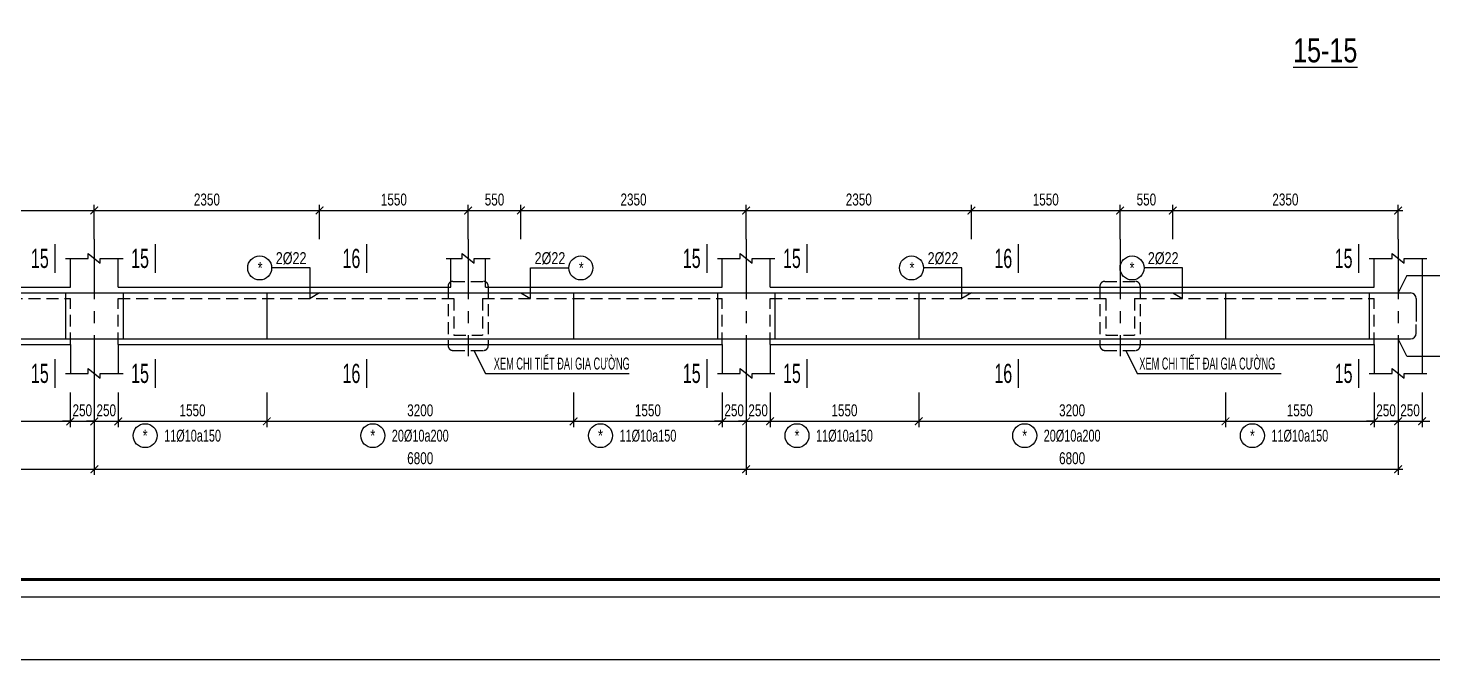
# Model space of a CAD drawing. Header units: millimetres. Extents: x -25284 to 100333, y 0 to 76881.
# Drawn here: x 16530 to 31184, y 41241 to 47835 of the extents above; entities that cross this region are included whole.
import ezdxf
from ezdxf.enums import TextEntityAlignment as Align

# ---------------------------------------------------------------- set-up
doc = ezdxf.new("R2010")
doc.units = ezdxf.units.MM
doc.header["$LTSCALE"] = 500
doc.header["$MEASUREMENT"] = 0
doc.linetypes.add('CENTER', pattern=[2, 1.25, -0.25, 0.25, -0.25])
doc.linetypes.add('HIDDEN', pattern=[0.375, 0.25, -0.125])
for name, color, linetype in [('CDC-KHUNGTEN', 7, 'Continuous'), ('KCS_AXIS', 5, 'CENTER'), ('KCS_AXIS_SUB', 5, 'CENTER'), ('KCS_BORDER', 3, 'Continuous'), ('KCS_CHI', 1, 'Continuous'), ('KCS_DIM', 1, 'Continuous'), ('KCS_HIDDEN', 8, 'HIDDEN'), ('KCS_STEEL', 4, 'Continuous'), ('KCS_TEXT', 2, 'Continuous'), ('KCS_TEXT_TK', 2, 'Continuous'), ('KCS_TEXT_TMC', 4, 'Continuous'), ('KCS_TEXT_TMCS', 4, 'Continuous')]:
    doc.layers.add(name, color=color, linetype=linetype)
doc.styles.add('KCS_BIGTEXT', font='arial.ttf', dxfattribs={"width": 0.75})
doc.styles.add('KCS_SMTEXT', font='arial.ttf', dxfattribs={"width": 0.7})
doc.dimstyles.new('KCS_DIM50', dxfattribs={"dimscale": 50, "dimtxt": 2.5, "dimasz": 1.6, "dimexe": 1.2, "dimexo": 0, "dimgap": 1, "dimtad": 1, "dimdec": 0, "dimzin": 0, "dimdsep": 46, "dimtxsty": 'KCS_SMTEXT', "dimblk": 'ARCHTICK', "dimcen": 0, "dimdle": 1, "dimclrd": 256, "dimclre": 256, "dimclrt": 2, "dimadec": 0, "dimazin": 0, "dimtfac": 1, "dimtdec": 0, "dimtix": 1, "dimtmove": 2, "dimatfit": 3, "dimfxl": 1, "dimtolj": 1, "dimtzin": 0, "dimarcsym": 0})

# ---------------------------------------------------------------- blocks, each defined once
blk = doc.blocks.new('_ArchTick')
at = {"color": 0, "linetype": 'ByBlock', "const_width": 0.15}
blk.add_lwpolyline([(-0.5, -0.5), (0.5, 0.5)], dxfattribs=at)
blk = doc.blocks.new('*D680')
at = {"layer": 'Defpoints', "color": 0, "transparency": 16777216}
for p in [(10420, 44031), (17220, 44031), (17220, 43231)]:
    blk.add_point(p, dxfattribs=at)
at = {"layer": 'KCS_DIM', "lineweight": -2, "transparency": 16777216}
for p, q in [((10420, 44031), (10420, 43171)), ((17220, 44031), (17220, 43171)), ((10370, 43231), (17270, 43231))]:
    blk.add_line(p, q, dxfattribs=at)
at = {"layer": 'KCS_DIM', "lineweight": -2, "transparency": 16777216, "xscale": 80, "yscale": 80, "zscale": 80, "rotation": 180}
blk.add_blockref('_ArchTick', (10420, 43231), dxfattribs=at)
at = {"layer": 'KCS_DIM', "lineweight": -2, "transparency": 16777216, "xscale": 80, "yscale": 80, "zscale": 80}
blk.add_blockref('_ArchTick', (17220, 43231), dxfattribs=at)
at = {"layer": 'KCS_DIM', "color": 2, "transparency": 16777216, "insert": (13820, 43345), "char_height": 125, "attachment_point": 5, "style": 'KCS_SMTEXT'}
blk.add_mtext('\\A1;6800', dxfattribs=at)
blk = doc.blocks.new('*D681')
at = {"layer": 'Defpoints', "color": 0, "transparency": 16777216}
for p in [(17220, 44031), (24020, 44031), (24020, 43231)]:
    blk.add_point(p, dxfattribs=at)
at = {"layer": 'KCS_DIM', "lineweight": -2, "transparency": 16777216}
for p, q in [((17220, 44031), (17220, 43171)), ((24020, 44031), (24020, 43171)), ((17170, 43231), (24070, 43231))]:
    blk.add_line(p, q, dxfattribs=at)
at = {"layer": 'KCS_DIM', "lineweight": -2, "transparency": 16777216, "xscale": 80, "yscale": 80, "zscale": 80, "rotation": 180}
blk.add_blockref('_ArchTick', (17220, 43231), dxfattribs=at)
at = {"layer": 'KCS_DIM', "lineweight": -2, "transparency": 16777216, "xscale": 80, "yscale": 80, "zscale": 80}
blk.add_blockref('_ArchTick', (24020, 43231), dxfattribs=at)
at = {"layer": 'KCS_DIM', "color": 2, "transparency": 16777216, "insert": (20620, 43345), "char_height": 125, "attachment_point": 5, "style": 'KCS_SMTEXT'}
blk.add_mtext('\\A1;6800', dxfattribs=at)
blk = doc.blocks.new('*D682')
at = {"layer": 'Defpoints', "color": 0, "transparency": 16777216}
for p in [(24020, 44031), (30820, 44031), (30820, 43231)]:
    blk.add_point(p, dxfattribs=at)
at = {"layer": 'KCS_DIM', "lineweight": -2, "transparency": 16777216}
for p, q in [((24020, 44031), (24020, 43171)), ((30820, 44031), (30820, 43171)), ((23970, 43231), (30870, 43231))]:
    blk.add_line(p, q, dxfattribs=at)
at = {"layer": 'KCS_DIM', "lineweight": -2, "transparency": 16777216, "xscale": 80, "yscale": 80, "zscale": 80, "rotation": 180}
blk.add_blockref('_ArchTick', (24020, 43231), dxfattribs=at)
at = {"layer": 'KCS_DIM', "lineweight": -2, "transparency": 16777216, "xscale": 80, "yscale": 80, "zscale": 80}
blk.add_blockref('_ArchTick', (30820, 43231), dxfattribs=at)
at = {"layer": 'KCS_DIM', "color": 2, "transparency": 16777216, "insert": (27420, 43345), "char_height": 125, "attachment_point": 5, "style": 'KCS_SMTEXT'}
blk.add_mtext('\\A1;6800', dxfattribs=at)
blk = doc.blocks.new('*D687')
at = {"layer": 'Defpoints', "color": 0, "transparency": 16777216}
for p in [(16970, 44031), (17220, 44031), (17220, 43731)]:
    blk.add_point(p, dxfattribs=at)
at = {"layer": 'KCS_DIM', "lineweight": -2, "transparency": 16777216}
for p, q in [((16970, 44031), (16970, 43671)), ((17220, 44031), (17220, 43671)), ((16970, 43731), (16890, 43731)), ((16970, 43731), (17220, 43731)), ((17220, 43731), (17300, 43731))]:
    blk.add_line(p, q, dxfattribs=at)
at = {"layer": 'KCS_DIM', "lineweight": -2, "transparency": 16777216, "xscale": 80, "yscale": 80, "zscale": 80}
blk.add_blockref('_ArchTick', (16970, 43731), dxfattribs=at)
at = {"layer": 'KCS_DIM', "lineweight": -2, "transparency": 16777216, "xscale": 80, "yscale": 80, "zscale": 80, "rotation": 180}
blk.add_blockref('_ArchTick', (17220, 43731), dxfattribs=at)
at = {"layer": 'KCS_DIM', "color": 2, "transparency": 16777216, "insert": (17095, 43845), "char_height": 125, "attachment_point": 5, "style": 'KCS_SMTEXT'}
blk.add_mtext('\\A1;250', dxfattribs=at)
blk = doc.blocks.new('*D688')
at = {"layer": 'Defpoints', "color": 0, "transparency": 16777216}
for p in [(17220, 44031), (17470, 44031), (17470, 43731)]:
    blk.add_point(p, dxfattribs=at)
at = {"layer": 'KCS_DIM', "lineweight": -2, "transparency": 16777216}
for p, q in [((17220, 44031), (17220, 43671)), ((17470, 44031), (17470, 43671)), ((17220, 43731), (17140, 43731)), ((17220, 43731), (17470, 43731)), ((17470, 43731), (17550, 43731))]:
    blk.add_line(p, q, dxfattribs=at)
at = {"layer": 'KCS_DIM', "lineweight": -2, "transparency": 16777216, "xscale": 80, "yscale": 80, "zscale": 80}
blk.add_blockref('_ArchTick', (17220, 43731), dxfattribs=at)
at = {"layer": 'KCS_DIM', "lineweight": -2, "transparency": 16777216, "xscale": 80, "yscale": 80, "zscale": 80, "rotation": 180}
blk.add_blockref('_ArchTick', (17470, 43731), dxfattribs=at)
at = {"layer": 'KCS_DIM', "color": 2, "transparency": 16777216, "insert": (17345, 43845), "char_height": 125, "attachment_point": 5, "style": 'KCS_SMTEXT'}
blk.add_mtext('\\A1;250', dxfattribs=at)
blk = doc.blocks.new('*D689')
at = {"layer": 'Defpoints', "color": 0, "transparency": 16777216}
for p in [(23770, 44031), (24020, 44031), (24020, 43731)]:
    blk.add_point(p, dxfattribs=at)
at = {"layer": 'KCS_DIM', "lineweight": -2, "transparency": 16777216}
for p, q in [((23770, 44031), (23770, 43671)), ((24020, 44031), (24020, 43671)), ((23770, 43731), (23690, 43731)), ((23770, 43731), (24020, 43731)), ((24020, 43731), (24100, 43731))]:
    blk.add_line(p, q, dxfattribs=at)
at = {"layer": 'KCS_DIM', "lineweight": -2, "transparency": 16777216, "xscale": 80, "yscale": 80, "zscale": 80}
blk.add_blockref('_ArchTick', (23770, 43731), dxfattribs=at)
at = {"layer": 'KCS_DIM', "lineweight": -2, "transparency": 16777216, "xscale": 80, "yscale": 80, "zscale": 80, "rotation": 180}
blk.add_blockref('_ArchTick', (24020, 43731), dxfattribs=at)
at = {"layer": 'KCS_DIM', "color": 2, "transparency": 16777216, "insert": (23895, 43845), "char_height": 125, "attachment_point": 5, "style": 'KCS_SMTEXT'}
blk.add_mtext('\\A1;250', dxfattribs=at)
blk = doc.blocks.new('*D690')
at = {"layer": 'Defpoints', "color": 0, "transparency": 16777216}
for p in [(24020, 44031), (24270, 44031), (24270, 43731)]:
    blk.add_point(p, dxfattribs=at)
at = {"layer": 'KCS_DIM', "lineweight": -2, "transparency": 16777216}
for p, q in [((24020, 44031), (24020, 43671)), ((24270, 44031), (24270, 43671)), ((24020, 43731), (23940, 43731)), ((24020, 43731), (24270, 43731)), ((24270, 43731), (24350, 43731))]:
    blk.add_line(p, q, dxfattribs=at)
at = {"layer": 'KCS_DIM', "lineweight": -2, "transparency": 16777216, "xscale": 80, "yscale": 80, "zscale": 80}
blk.add_blockref('_ArchTick', (24020, 43731), dxfattribs=at)
at = {"layer": 'KCS_DIM', "lineweight": -2, "transparency": 16777216, "xscale": 80, "yscale": 80, "zscale": 80, "rotation": 180}
blk.add_blockref('_ArchTick', (24270, 43731), dxfattribs=at)
at = {"layer": 'KCS_DIM', "color": 2, "transparency": 16777216, "insert": (24145, 43845), "char_height": 125, "attachment_point": 5, "style": 'KCS_SMTEXT'}
blk.add_mtext('\\A1;250', dxfattribs=at)
blk = doc.blocks.new('*D691')
at = {"layer": 'Defpoints', "color": 0, "transparency": 16777216}
for p in [(30570, 44031), (30820, 44031), (30820, 43731)]:
    blk.add_point(p, dxfattribs=at)
at = {"layer": 'KCS_DIM', "lineweight": -2, "transparency": 16777216}
for p, q in [((30570, 44031), (30570, 43671)), ((30820, 44031), (30820, 43671)), ((30570, 43731), (30490, 43731)), ((30570, 43731), (30820, 43731)), ((30820, 43731), (30900, 43731))]:
    blk.add_line(p, q, dxfattribs=at)
at = {"layer": 'KCS_DIM', "lineweight": -2, "transparency": 16777216, "xscale": 80, "yscale": 80, "zscale": 80}
blk.add_blockref('_ArchTick', (30570, 43731), dxfattribs=at)
at = {"layer": 'KCS_DIM', "lineweight": -2, "transparency": 16777216, "xscale": 80, "yscale": 80, "zscale": 80, "rotation": 180}
blk.add_blockref('_ArchTick', (30820, 43731), dxfattribs=at)
at = {"layer": 'KCS_DIM', "color": 2, "transparency": 16777216, "insert": (30695, 43845), "char_height": 125, "attachment_point": 5, "style": 'KCS_SMTEXT'}
blk.add_mtext('\\A1;250', dxfattribs=at)
blk = doc.blocks.new('*D692')
at = {"layer": 'Defpoints', "color": 0, "transparency": 16777216}
for p in [(30820, 44031), (31070, 44031), (31070, 43731)]:
    blk.add_point(p, dxfattribs=at)
at = {"layer": 'KCS_DIM', "lineweight": -2, "transparency": 16777216}
for p, q in [((30820, 44031), (30820, 43671)), ((31070, 44031), (31070, 43671)), ((30820, 43731), (30740, 43731)), ((30820, 43731), (31070, 43731)), ((31070, 43731), (31150, 43731))]:
    blk.add_line(p, q, dxfattribs=at)
at = {"layer": 'KCS_DIM', "lineweight": -2, "transparency": 16777216, "xscale": 80, "yscale": 80, "zscale": 80}
blk.add_blockref('_ArchTick', (30820, 43731), dxfattribs=at)
at = {"layer": 'KCS_DIM', "lineweight": -2, "transparency": 16777216, "xscale": 80, "yscale": 80, "zscale": 80, "rotation": 180}
blk.add_blockref('_ArchTick', (31070, 43731), dxfattribs=at)
at = {"layer": 'KCS_DIM', "color": 2, "transparency": 16777216, "insert": (30945, 43845), "char_height": 125, "attachment_point": 5, "style": 'KCS_SMTEXT'}
blk.add_mtext('\\A1;250', dxfattribs=at)
blk = doc.blocks.new('*D700')
at = {"layer": 'Defpoints', "color": 0, "transparency": 16777216}
for p in [(17220, 45931), (14870, 45631), (17220, 45631)]:
    blk.add_point(p, dxfattribs=at)
at = {"layer": 'KCS_DIM', "lineweight": -2, "transparency": 16777216}
for p, q in [((14820, 45931), (17270, 45931)), ((14870, 45631), (14870, 45991)), ((17220, 45631), (17220, 45991))]:
    blk.add_line(p, q, dxfattribs=at)
at = {"layer": 'KCS_DIM', "lineweight": -2, "transparency": 16777216, "xscale": 80, "yscale": 80, "zscale": 80, "rotation": 180}
blk.add_blockref('_ArchTick', (14870, 45931), dxfattribs=at)
at = {"layer": 'KCS_DIM', "lineweight": -2, "transparency": 16777216, "xscale": 80, "yscale": 80, "zscale": 80}
blk.add_blockref('_ArchTick', (17220, 45931), dxfattribs=at)
at = {"layer": 'KCS_DIM', "color": 2, "transparency": 16777216, "insert": (16045, 46045), "char_height": 125, "attachment_point": 5, "style": 'KCS_SMTEXT'}
blk.add_mtext('\\A1;2350', dxfattribs=at)
blk = doc.blocks.new('*D701')
at = {"layer": 'Defpoints', "color": 0, "transparency": 16777216}
for p in [(19570, 45931), (17220, 45631), (19570, 45631)]:
    blk.add_point(p, dxfattribs=at)
at = {"layer": 'KCS_DIM', "lineweight": -2, "transparency": 16777216}
for p, q in [((17170, 45931), (19620, 45931)), ((17220, 45631), (17220, 45991)), ((19570, 45631), (19570, 45991))]:
    blk.add_line(p, q, dxfattribs=at)
at = {"layer": 'KCS_DIM', "lineweight": -2, "transparency": 16777216, "xscale": 80, "yscale": 80, "zscale": 80, "rotation": 180}
blk.add_blockref('_ArchTick', (17220, 45931), dxfattribs=at)
at = {"layer": 'KCS_DIM', "lineweight": -2, "transparency": 16777216, "xscale": 80, "yscale": 80, "zscale": 80}
blk.add_blockref('_ArchTick', (19570, 45931), dxfattribs=at)
at = {"layer": 'KCS_DIM', "color": 2, "transparency": 16777216, "insert": (18395, 46045), "char_height": 125, "attachment_point": 5, "style": 'KCS_SMTEXT'}
blk.add_mtext('\\A1;2350', dxfattribs=at)
blk = doc.blocks.new('*D702')
at = {"layer": 'Defpoints', "color": 0, "transparency": 16777216}
for p in [(21120, 45931), (19570, 45631), (21120, 45631)]:
    blk.add_point(p, dxfattribs=at)
at = {"layer": 'KCS_DIM', "lineweight": -2, "transparency": 16777216}
for p, q in [((19520, 45931), (21170, 45931)), ((19570, 45631), (19570, 45991)), ((21120, 45631), (21120, 45991))]:
    blk.add_line(p, q, dxfattribs=at)
at = {"layer": 'KCS_DIM', "lineweight": -2, "transparency": 16777216, "xscale": 80, "yscale": 80, "zscale": 80, "rotation": 180}
blk.add_blockref('_ArchTick', (19570, 45931), dxfattribs=at)
at = {"layer": 'KCS_DIM', "lineweight": -2, "transparency": 16777216, "xscale": 80, "yscale": 80, "zscale": 80}
blk.add_blockref('_ArchTick', (21120, 45931), dxfattribs=at)
at = {"layer": 'KCS_DIM', "color": 2, "transparency": 16777216, "insert": (20345, 46045), "char_height": 125, "attachment_point": 5, "style": 'KCS_SMTEXT'}
blk.add_mtext('\\A1;1550', dxfattribs=at)
blk = doc.blocks.new('*D703')
at = {"layer": 'Defpoints', "color": 0, "transparency": 16777216}
for p in [(21670, 45931), (21120, 45631), (21670, 45631)]:
    blk.add_point(p, dxfattribs=at)
at = {"layer": 'KCS_DIM', "lineweight": -2, "transparency": 16777216}
for p, q in [((21070, 45931), (21720, 45931)), ((21120, 45631), (21120, 45991)), ((21670, 45631), (21670, 45991))]:
    blk.add_line(p, q, dxfattribs=at)
at = {"layer": 'KCS_DIM', "lineweight": -2, "transparency": 16777216, "xscale": 80, "yscale": 80, "zscale": 80, "rotation": 180}
blk.add_blockref('_ArchTick', (21120, 45931), dxfattribs=at)
at = {"layer": 'KCS_DIM', "lineweight": -2, "transparency": 16777216, "xscale": 80, "yscale": 80, "zscale": 80}
blk.add_blockref('_ArchTick', (21670, 45931), dxfattribs=at)
at = {"layer": 'KCS_DIM', "color": 2, "transparency": 16777216, "insert": (21395, 46045), "char_height": 125, "attachment_point": 5, "style": 'KCS_SMTEXT'}
blk.add_mtext('\\A1;550', dxfattribs=at)
blk = doc.blocks.new('*D704')
at = {"layer": 'Defpoints', "color": 0, "transparency": 16777216}
for p in [(24020, 45931), (21670, 45631), (24020, 45631)]:
    blk.add_point(p, dxfattribs=at)
at = {"layer": 'KCS_DIM', "lineweight": -2, "transparency": 16777216}
for p, q in [((21620, 45931), (24070, 45931)), ((21670, 45631), (21670, 45991)), ((24020, 45631), (24020, 45991))]:
    blk.add_line(p, q, dxfattribs=at)
at = {"layer": 'KCS_DIM', "lineweight": -2, "transparency": 16777216, "xscale": 80, "yscale": 80, "zscale": 80, "rotation": 180}
blk.add_blockref('_ArchTick', (21670, 45931), dxfattribs=at)
at = {"layer": 'KCS_DIM', "lineweight": -2, "transparency": 16777216, "xscale": 80, "yscale": 80, "zscale": 80}
blk.add_blockref('_ArchTick', (24020, 45931), dxfattribs=at)
at = {"layer": 'KCS_DIM', "color": 2, "transparency": 16777216, "insert": (22845, 46045), "char_height": 125, "attachment_point": 5, "style": 'KCS_SMTEXT'}
blk.add_mtext('\\A1;2350', dxfattribs=at)
blk = doc.blocks.new('*D705')
at = {"layer": 'Defpoints', "color": 0, "transparency": 16777216}
for p in [(26370, 45931), (24020, 45631), (26370, 45631)]:
    blk.add_point(p, dxfattribs=at)
at = {"layer": 'KCS_DIM', "lineweight": -2, "transparency": 16777216}
for p, q in [((23970, 45931), (26420, 45931)), ((24020, 45631), (24020, 45991)), ((26370, 45631), (26370, 45991))]:
    blk.add_line(p, q, dxfattribs=at)
at = {"layer": 'KCS_DIM', "lineweight": -2, "transparency": 16777216, "xscale": 80, "yscale": 80, "zscale": 80, "rotation": 180}
blk.add_blockref('_ArchTick', (24020, 45931), dxfattribs=at)
at = {"layer": 'KCS_DIM', "lineweight": -2, "transparency": 16777216, "xscale": 80, "yscale": 80, "zscale": 80}
blk.add_blockref('_ArchTick', (26370, 45931), dxfattribs=at)
at = {"layer": 'KCS_DIM', "color": 2, "transparency": 16777216, "insert": (25195, 46045), "char_height": 125, "attachment_point": 5, "style": 'KCS_SMTEXT'}
blk.add_mtext('\\A1;2350', dxfattribs=at)
blk = doc.blocks.new('*D706')
at = {"layer": 'Defpoints', "color": 0, "transparency": 16777216}
for p in [(27920, 45931), (26370, 45631), (27920, 45631)]:
    blk.add_point(p, dxfattribs=at)
at = {"layer": 'KCS_DIM', "lineweight": -2, "transparency": 16777216}
for p, q in [((26320, 45931), (27970, 45931)), ((26370, 45631), (26370, 45991)), ((27920, 45631), (27920, 45991))]:
    blk.add_line(p, q, dxfattribs=at)
at = {"layer": 'KCS_DIM', "lineweight": -2, "transparency": 16777216, "xscale": 80, "yscale": 80, "zscale": 80, "rotation": 180}
blk.add_blockref('_ArchTick', (26370, 45931), dxfattribs=at)
at = {"layer": 'KCS_DIM', "lineweight": -2, "transparency": 16777216, "xscale": 80, "yscale": 80, "zscale": 80}
blk.add_blockref('_ArchTick', (27920, 45931), dxfattribs=at)
at = {"layer": 'KCS_DIM', "color": 2, "transparency": 16777216, "insert": (27145, 46045), "char_height": 125, "attachment_point": 5, "style": 'KCS_SMTEXT'}
blk.add_mtext('\\A1;1550', dxfattribs=at)
blk = doc.blocks.new('*D707')
at = {"layer": 'Defpoints', "color": 0, "transparency": 16777216}
for p in [(28470, 45931), (27920, 45631), (28470, 45631)]:
    blk.add_point(p, dxfattribs=at)
at = {"layer": 'KCS_DIM', "lineweight": -2, "transparency": 16777216}
for p, q in [((27870, 45931), (28520, 45931)), ((27920, 45631), (27920, 45991)), ((28470, 45631), (28470, 45991))]:
    blk.add_line(p, q, dxfattribs=at)
at = {"layer": 'KCS_DIM', "lineweight": -2, "transparency": 16777216, "xscale": 80, "yscale": 80, "zscale": 80, "rotation": 180}
blk.add_blockref('_ArchTick', (27920, 45931), dxfattribs=at)
at = {"layer": 'KCS_DIM', "lineweight": -2, "transparency": 16777216, "xscale": 80, "yscale": 80, "zscale": 80}
blk.add_blockref('_ArchTick', (28470, 45931), dxfattribs=at)
at = {"layer": 'KCS_DIM', "color": 2, "transparency": 16777216, "insert": (28195, 46045), "char_height": 125, "attachment_point": 5, "style": 'KCS_SMTEXT'}
blk.add_mtext('\\A1;550', dxfattribs=at)
blk = doc.blocks.new('*D708')
at = {"layer": 'Defpoints', "color": 0, "transparency": 16777216}
for p in [(30820, 45931), (28470, 45631), (30820, 45631)]:
    blk.add_point(p, dxfattribs=at)
at = {"layer": 'KCS_DIM', "lineweight": -2, "transparency": 16777216}
for p, q in [((28420, 45931), (30870, 45931)), ((28470, 45631), (28470, 45991)), ((30820, 45631), (30820, 45991))]:
    blk.add_line(p, q, dxfattribs=at)
at = {"layer": 'KCS_DIM', "lineweight": -2, "transparency": 16777216, "xscale": 80, "yscale": 80, "zscale": 80, "rotation": 180}
blk.add_blockref('_ArchTick', (28470, 45931), dxfattribs=at)
at = {"layer": 'KCS_DIM', "lineweight": -2, "transparency": 16777216, "xscale": 80, "yscale": 80, "zscale": 80}
blk.add_blockref('_ArchTick', (30820, 45931), dxfattribs=at)
at = {"layer": 'KCS_DIM', "color": 2, "transparency": 16777216, "insert": (29645, 46045), "char_height": 125, "attachment_point": 5, "style": 'KCS_SMTEXT'}
blk.add_mtext('\\A1;2350', dxfattribs=at)
blk = doc.blocks.new('*D714')
at = {"layer": 'Defpoints', "color": 0, "transparency": 16777216}
for p in [(15420, 44031), (16970, 44031), (16970, 43731)]:
    blk.add_point(p, dxfattribs=at)
at = {"layer": 'KCS_DIM', "lineweight": -2, "transparency": 16777216}
for p, q in [((15420, 44031), (15420, 43671)), ((16970, 44031), (16970, 43671)), ((15370, 43731), (17020, 43731))]:
    blk.add_line(p, q, dxfattribs=at)
at = {"layer": 'KCS_DIM', "lineweight": -2, "transparency": 16777216, "xscale": 80, "yscale": 80, "zscale": 80, "rotation": 180}
blk.add_blockref('_ArchTick', (15420, 43731), dxfattribs=at)
at = {"layer": 'KCS_DIM', "lineweight": -2, "transparency": 16777216, "xscale": 80, "yscale": 80, "zscale": 80}
blk.add_blockref('_ArchTick', (16970, 43731), dxfattribs=at)
at = {"layer": 'KCS_DIM', "color": 2, "transparency": 16777216, "insert": (16195, 43845), "char_height": 125, "attachment_point": 5, "style": 'KCS_SMTEXT'}
blk.add_mtext('\\A1;1550', dxfattribs=at)
blk = doc.blocks.new('*D715')
at = {"layer": 'Defpoints', "color": 0, "transparency": 16777216}
for p in [(17470, 44031), (19020, 44031), (19020, 43731)]:
    blk.add_point(p, dxfattribs=at)
at = {"layer": 'KCS_DIM', "lineweight": -2, "transparency": 16777216}
for p, q in [((17470, 44031), (17470, 43671)), ((19020, 44031), (19020, 43671)), ((17420, 43731), (19070, 43731))]:
    blk.add_line(p, q, dxfattribs=at)
at = {"layer": 'KCS_DIM', "lineweight": -2, "transparency": 16777216, "xscale": 80, "yscale": 80, "zscale": 80, "rotation": 180}
blk.add_blockref('_ArchTick', (17470, 43731), dxfattribs=at)
at = {"layer": 'KCS_DIM', "lineweight": -2, "transparency": 16777216, "xscale": 80, "yscale": 80, "zscale": 80}
blk.add_blockref('_ArchTick', (19020, 43731), dxfattribs=at)
at = {"layer": 'KCS_DIM', "color": 2, "transparency": 16777216, "insert": (18245, 43845), "char_height": 125, "attachment_point": 5, "style": 'KCS_SMTEXT'}
blk.add_mtext('\\A1;1550', dxfattribs=at)
blk = doc.blocks.new('*D716')
at = {"layer": 'Defpoints', "color": 0, "transparency": 16777216}
for p in [(19020, 44031), (22220, 44031), (22220, 43731)]:
    blk.add_point(p, dxfattribs=at)
at = {"layer": 'KCS_DIM', "lineweight": -2, "transparency": 16777216}
for p, q in [((19020, 44031), (19020, 43671)), ((22220, 44031), (22220, 43671)), ((18970, 43731), (22270, 43731))]:
    blk.add_line(p, q, dxfattribs=at)
at = {"layer": 'KCS_DIM', "lineweight": -2, "transparency": 16777216, "xscale": 80, "yscale": 80, "zscale": 80, "rotation": 180}
blk.add_blockref('_ArchTick', (19020, 43731), dxfattribs=at)
at = {"layer": 'KCS_DIM', "lineweight": -2, "transparency": 16777216, "xscale": 80, "yscale": 80, "zscale": 80}
blk.add_blockref('_ArchTick', (22220, 43731), dxfattribs=at)
at = {"layer": 'KCS_DIM', "color": 2, "transparency": 16777216, "insert": (20620, 43845), "char_height": 125, "attachment_point": 5, "style": 'KCS_SMTEXT'}
blk.add_mtext('\\A1;3200', dxfattribs=at)
blk = doc.blocks.new('*D717')
at = {"layer": 'Defpoints', "color": 0, "transparency": 16777216}
for p in [(22220, 44031), (23770, 44031), (23770, 43731)]:
    blk.add_point(p, dxfattribs=at)
at = {"layer": 'KCS_DIM', "lineweight": -2, "transparency": 16777216}
for p, q in [((22220, 44031), (22220, 43671)), ((23770, 44031), (23770, 43671)), ((22170, 43731), (23820, 43731))]:
    blk.add_line(p, q, dxfattribs=at)
at = {"layer": 'KCS_DIM', "lineweight": -2, "transparency": 16777216, "xscale": 80, "yscale": 80, "zscale": 80, "rotation": 180}
blk.add_blockref('_ArchTick', (22220, 43731), dxfattribs=at)
at = {"layer": 'KCS_DIM', "lineweight": -2, "transparency": 16777216, "xscale": 80, "yscale": 80, "zscale": 80}
blk.add_blockref('_ArchTick', (23770, 43731), dxfattribs=at)
at = {"layer": 'KCS_DIM', "color": 2, "transparency": 16777216, "insert": (22995, 43845), "char_height": 125, "attachment_point": 5, "style": 'KCS_SMTEXT'}
blk.add_mtext('\\A1;1550', dxfattribs=at)
blk = doc.blocks.new('*D718')
at = {"layer": 'Defpoints', "color": 0, "transparency": 16777216}
for p in [(24270, 44031), (25820, 44031), (25820, 43731)]:
    blk.add_point(p, dxfattribs=at)
at = {"layer": 'KCS_DIM', "lineweight": -2, "transparency": 16777216}
for p, q in [((24270, 44031), (24270, 43671)), ((25820, 44031), (25820, 43671)), ((24220, 43731), (25870, 43731))]:
    blk.add_line(p, q, dxfattribs=at)
at = {"layer": 'KCS_DIM', "lineweight": -2, "transparency": 16777216, "xscale": 80, "yscale": 80, "zscale": 80, "rotation": 180}
blk.add_blockref('_ArchTick', (24270, 43731), dxfattribs=at)
at = {"layer": 'KCS_DIM', "lineweight": -2, "transparency": 16777216, "xscale": 80, "yscale": 80, "zscale": 80}
blk.add_blockref('_ArchTick', (25820, 43731), dxfattribs=at)
at = {"layer": 'KCS_DIM', "color": 2, "transparency": 16777216, "insert": (25045, 43845), "char_height": 125, "attachment_point": 5, "style": 'KCS_SMTEXT'}
blk.add_mtext('\\A1;1550', dxfattribs=at)
blk = doc.blocks.new('*D719')
at = {"layer": 'Defpoints', "color": 0, "transparency": 16777216}
for p in [(25820, 44031), (29020, 44031), (29020, 43731)]:
    blk.add_point(p, dxfattribs=at)
at = {"layer": 'KCS_DIM', "lineweight": -2, "transparency": 16777216}
for p, q in [((25820, 44031), (25820, 43671)), ((29020, 44031), (29020, 43671)), ((25770, 43731), (29070, 43731))]:
    blk.add_line(p, q, dxfattribs=at)
at = {"layer": 'KCS_DIM', "lineweight": -2, "transparency": 16777216, "xscale": 80, "yscale": 80, "zscale": 80, "rotation": 180}
blk.add_blockref('_ArchTick', (25820, 43731), dxfattribs=at)
at = {"layer": 'KCS_DIM', "lineweight": -2, "transparency": 16777216, "xscale": 80, "yscale": 80, "zscale": 80}
blk.add_blockref('_ArchTick', (29020, 43731), dxfattribs=at)
at = {"layer": 'KCS_DIM', "color": 2, "transparency": 16777216, "insert": (27420, 43845), "char_height": 125, "attachment_point": 5, "style": 'KCS_SMTEXT'}
blk.add_mtext('\\A1;3200', dxfattribs=at)
blk = doc.blocks.new('*D720')
at = {"layer": 'Defpoints', "color": 0, "transparency": 16777216}
for p in [(29020, 44031), (30570, 44031), (30570, 43731)]:
    blk.add_point(p, dxfattribs=at)
at = {"layer": 'KCS_DIM', "lineweight": -2, "transparency": 16777216}
for p, q in [((29020, 44031), (29020, 43671)), ((30570, 44031), (30570, 43671)), ((28970, 43731), (30620, 43731))]:
    blk.add_line(p, q, dxfattribs=at)
at = {"layer": 'KCS_DIM', "lineweight": -2, "transparency": 16777216, "xscale": 80, "yscale": 80, "zscale": 80, "rotation": 180}
blk.add_blockref('_ArchTick', (29020, 43731), dxfattribs=at)
at = {"layer": 'KCS_DIM', "lineweight": -2, "transparency": 16777216, "xscale": 80, "yscale": 80, "zscale": 80}
blk.add_blockref('_ArchTick', (30570, 43731), dxfattribs=at)
at = {"layer": 'KCS_DIM', "color": 2, "transparency": 16777216, "insert": (29795, 43845), "char_height": 125, "attachment_point": 5, "style": 'KCS_SMTEXT'}
blk.add_mtext('\\A1;1550', dxfattribs=at)
blk = doc.blocks.new('Khung tên chuẩn')
at = {"layer": 'CDC-KHUNGTEN', "color": 8}
blk.add_lwpolyline([(75096, 1100), (83000, 1100), (83000, 58300), (3000, 58300), (3000, 1100), (75096, 1100)], dxfattribs=at)
at = {"layer": 'CDC-KHUNGTEN', "color": 255, "lineweight": 60}
blk.add_lwpolyline([(74900, 1400), (74900, 58000), (3300, 58000), (3300, 1400), (74900, 1400)], close=True, dxfattribs=at)
at = {"layer": 'Defpoints', "color": 1, "ltscale": 0.2}
blk.add_lwpolyline([(0, 0), (0, 59400), (84100, 59400), (84100, 0), (0, 0)], close=True, dxfattribs=at)

msp = doc.modelspace()

# ---------------------------------------------------------------- linework, layer by layer
at = {"layer": 'KCS_AXIS'}
for p, q in [((17220.3, 45631.4), (17220.3, 44031.4)), ((24020.3, 45631.4), (24020.3, 44031.4)), ((30820.3, 45631.4), (30820.3, 44031.4))]:
    msp.add_line(p, q, dxfattribs=at)
at = {"layer": 'KCS_AXIS_SUB'}
for p, q in [((21120.3, 45631.4), (21120.3, 44411.4)), ((27920.3, 45631.4), (27920.3, 44411.4))]:
    msp.add_line(p, q, dxfattribs=at)
at = {"layer": 'KCS_BORDER'}
for p, q in [((16970.3, 45131.4), (16970.3, 45431.4)), ((17470.3, 45131.4), (17470.3, 45431.4)), ((20940.3, 45131.4), (20940.3, 45431.4)), ((21300.3, 45131.4), (21300.3, 45431.4)), ((23770.3, 45131.4), (23770.3, 45431.4)), ((24270.3, 45131.4), (24270.3, 45431.4)), ((30570.3, 45131.4), (30570.3, 45431.4)), ((31070.3, 45431.4), (31070.3, 44231.4)), ((14470.3, 45131.4), (16970.3, 45131.4)), ((17470.3, 45131.4), (20940.3, 45131.4)), ((21300.3, 45131.4), (23770.3, 45131.4)), ((24270.3, 45131.4), (30570.3, 45131.4)), ((10670.3, 44531.4), (16970.3, 44531.4)), ((16970.3, 44531.4), (16970.3, 44231.4)), ((17470.3, 44531.4), (23770.3, 44531.4)), ((17470.3, 44531.4), (17470.3, 44231.4)), ((23770.3, 44531.4), (23770.3, 44231.4)), ((24270.3, 44531.4), (30570.3, 44531.4)), ((24270.3, 44531.4), (24270.3, 44231.4)), ((30570.3, 44531.4), (30570.3, 44231.4))]:
    msp.add_line(p, q, dxfattribs=at)
at = {"layer": 'KCS_BORDER', "color": 1}
for points in [[(16920.3, 45431.4), (17157.8, 45431.4), (17157.8, 45481.4), (17282.8, 45381.4), (17282.8, 45431.4), (17520.3, 45431.4)], [(20890.3, 45431.4), (21057.8, 45431.4), (21057.8, 45481.4), (21182.8, 45381.4), (21182.8, 45431.4), (21350.3, 45431.4)], [(23720.3, 45431.4), (23957.8, 45431.4), (23957.8, 45481.4), (24082.8, 45381.4), (24082.8, 45431.4), (24320.3, 45431.4)], [(30520.3, 45431.4), (30757.8, 45431.4), (30757.8, 45481.4), (30882.8, 45381.4), (30882.8, 45431.4), (31120.3, 45431.4)], [(16920.3, 44231.4), (17157.8, 44231.4), (17157.8, 44281.4), (17282.8, 44181.4), (17282.8, 44231.4), (17520.3, 44231.4)], [(23720.3, 44231.4), (23957.8, 44231.4), (23957.8, 44281.4), (24082.8, 44181.4), (24082.8, 44231.4), (24320.3, 44231.4)], [(30520.3, 44231.4), (30757.8, 44231.4), (30757.8, 44281.4), (30882.8, 44181.4), (30882.8, 44231.4), (31120.3, 44231.4)]]:
    msp.add_lwpolyline(points, dxfattribs=at)
at = {"layer": 'KCS_CHI'}
for p, q in [((19470.3, 45331.4), (19070.3, 45331.4)), ((19470.3, 45011.4), (19470.3, 45331.4)), ((21770.3, 45331.4), (22170.3, 45331.4)), ((21770.3, 45011.4), (21770.3, 45331.4)), ((26270.3, 45331.4), (25870.3, 45331.4)), ((26270.3, 45011.4), (26270.3, 45331.4)), ((28570.3, 45331.4), (28170.3, 45331.4)), ((28570.3, 45011.4), (28570.3, 45331.4)), ((30912.8, 45251.4), (30822.8, 45071.4)), ((30912.8, 45251.4), (31695.3, 45251.4)), ((30912.8, 44411.4), (30822.8, 44591.4)), ((30912.8, 44411.4), (31570.3, 44411.4))]:
    msp.add_line(p, q, dxfattribs=at)
for points in [[(21180.3, 44471.4), (21300.3, 44231.4), (22800.3, 44231.4)], [(27980.3, 44471.4), (28100.3, 44231.4), (29600.3, 44231.4)]]:
    msp.add_lwpolyline(points, dxfattribs=at)
at = {"layer": 'KCS_HIDDEN'}
for p, q in [((20910.3, 45141.4), (20910.3, 44521.4)), ((20960.3, 45191.4), (21280.3, 45191.4)), ((21330.3, 45141.4), (21330.3, 44521.4)), ((27710.3, 45141.4), (27710.3, 44521.4)), ((27760.3, 45191.4), (28080.3, 45191.4)), ((28130.3, 45141.4), (28130.3, 44521.4)), ((14470.3, 45011.4), (16970.3, 45011.4)), ((16970.3, 44531.4), (16970.3, 45011.4)), ((17470.3, 45011.4), (20970.3, 45011.4)), ((17470.3, 44531.4), (17470.3, 45011.4)), ((20970.3, 45011.4), (20970.3, 44631.4)), ((21270.3, 45011.4), (21270.3, 44631.4)), ((21270.3, 45011.4), (23770.3, 45011.4)), ((23770.3, 44531.4), (23770.3, 45011.4)), ((24270.3, 45011.4), (27770.3, 45011.4)), ((24270.3, 44531.4), (24270.3, 45011.4)), ((27770.3, 45011.4), (27770.3, 44631.4)), ((28070.3, 45011.4), (28070.3, 44631.4)), ((28070.3, 45011.4), (30570.3, 45011.4)), ((30570.3, 44531.4), (30570.3, 45011.4)), ((20970.3, 44631.4), (21270.3, 44631.4)), ((27770.3, 44631.4), (28070.3, 44631.4)), ((20960.3, 44471.4), (21280.3, 44471.4)), ((27760.3, 44471.4), (28080.3, 44471.4))]:
    msp.add_line(p, q, dxfattribs=at)
for centre, start, end in [((20960.3, 45141.4), 90, 180), ((21280.3, 45141.4), 0, 90), ((27760.3, 45141.4), 90, 180), ((28080.3, 45141.4), 0, 90), ((20960.3, 44521.4), 180, 270), ((21280.3, 44521.4), 270, 0), ((27760.3, 44521.4), 180, 270), ((28080.3, 44521.4), 270, 0)]:
    msp.add_arc(centre, 50, start, end, dxfattribs=at)
at = {"layer": 'KCS_STEEL'}
for p, q in [((3490.3, 45071.4), (30950.3, 45071.4)), ((14870.3, 45071.4), (19570.3, 45071.4)), ((16920.3, 45071.4), (16920.3, 44591.4)), ((17520.3, 45071.4), (17520.3, 44591.4)), ((19020.3, 45071.4), (19020.3, 44591.4)), ((19570.3, 45071.4), (19470.3, 45011.4)), ((21670.3, 45071.4), (26370.3, 45071.4)), ((21670.3, 45071.4), (21770.3, 45011.4)), ((22220.3, 45071.4), (22220.3, 44591.4)), ((23720.3, 45071.4), (23720.3, 44591.4)), ((24320.3, 45071.4), (24320.3, 44591.4)), ((25820.3, 45071.4), (25820.3, 44591.4)), ((26370.3, 45071.4), (26270.3, 45011.4)), ((28470.3, 45071.4), (30950.3, 45071.4)), ((28470.3, 45071.4), (28570.3, 45011.4)), ((29020.3, 45071.4), (29020.3, 44591.4)), ((30520.3, 45071.4), (30520.3, 44591.4)), ((31010.3, 45011.4), (31010.3, 44771.4)), ((31010.3, 44651.4), (31010.3, 44741.4)), ((3490.3, 44591.4), (30950.3, 44591.4))]:
    msp.add_line(p, q, dxfattribs=at)
for centre, start, end in [((30950.3, 45011.4), 0, 90), ((30950.3, 44651.4), 270, 0)]:
    msp.add_arc(centre, 60, start, end, dxfattribs=at)
at = {"layer": 'KCS_TEXT_TK', "color": 1}
for centre in [(18945.3, 45331.4), (22295.3, 45331.4), (25745.3, 45331.4), (28045.3, 45331.4), (17750.3, 43581.4), (20125.3, 43581.4), (22500.3, 43581.4), (24550.3, 43581.4), (26925.3, 43581.4), (29300.3, 43581.4)]:
    msp.add_circle(centre, 125, dxfattribs=at)
at = {"layer": 'KCS_TEXT_TMC'}
for p, q in [((16811.9, 45281.4), (16811.9, 45581.4)), ((17856.9, 45281.4), (17856.9, 45581.4)), ((20061.9, 45281.4), (20061.9, 45581.4)), ((23611.9, 45281.4), (23611.9, 45581.4)), ((24656.9, 45281.4), (24656.9, 45581.4)), ((26861.9, 45281.4), (26861.9, 45581.4)), ((30411.9, 45281.4), (30411.9, 45581.4)), ((16811.9, 44081.4), (16811.9, 44381.4)), ((17856.9, 44081.4), (17856.9, 44381.4)), ((20061.9, 44081.4), (20061.9, 44381.4)), ((23611.9, 44081.4), (23611.9, 44381.4)), ((24656.9, 44081.4), (24656.9, 44381.4)), ((26861.9, 44081.4), (26861.9, 44381.4)), ((30411.9, 44081.4), (30411.9, 44381.4))]:
    msp.add_line(p, q, dxfattribs=at)

# ---------------------------------------------------------------- block references
at = {"xscale": 0.6000000003099577, "yscale": 0.6000000003099577, "zscale": 0.6000000003099577}
msp.add_blockref('Khung tên chuẩn', (0, 41241.1), dxfattribs=at)

# ---------------------------------------------------------------- texts
at = {"layer": 'KCS_TEXT', "style": 'KCS_SMTEXT'}
for s, width, p in [('2%%c22', 0.75, (19273.3, 45371.4)), ('2%%c22', 0.75, (21973.3, 45371.4)), ('2%%c22', 0.75, (26073.3, 45371.4)), ('2%%c22', 0.75, (28370.3, 45371.4)), ('11%%C10a150', 0.65, (18245.3, 43518.9)), ('20%%C10a200', 0.65, (20620.3, 43518.9)), ('11%%C10a150', 0.65, (22995.3, 43518.9)), ('11%%C10a150', 0.65, (25045.3, 43518.9)), ('20%%C10a200', 0.65, (27420.3, 43518.9)), ('11%%C10a150', 0.65, (29795.3, 43518.9))]:
    msp.add_text(s, height=125, dxfattribs=dict(at, width=width)).set_placement(p, align=Align.CENTER)
at = {"layer": 'KCS_TEXT', "style": 'KCS_SMTEXT', "width": 0.55}
for p in [(21387.5, 44271.4), (28121, 44271.4)]:
    msp.add_text('XEM CHI TIẾT ĐAI GIA CƯỜNG', height=125, dxfattribs=at).set_placement(p)
at = {"layer": 'KCS_TEXT_TK', "style": 'KCS_SMTEXT', "width": 0.75}
for p in [(18949.9, 45331.4), (22299.9, 45331.4), (25749.9, 45331.4), (28045.3, 45331.4), (17750.3, 43581.4), (20125.3, 43581.4), (22500.3, 43581.4), (24550.3, 43581.4), (26925.3, 43581.4), (29300.3, 43581.4)]:
    msp.add_text('*', height=125, dxfattribs=at).set_placement(p, align=Align.MIDDLE_CENTER)
at = {"layer": 'KCS_TEXT_TMC', "style": 'KCS_BIGTEXT', "width": 0.6}
for s, p in [('15', (16745.3, 45331.4)), ('15', (17790.3, 45331.4)), ('16', (19995.3, 45331.4)), ('15', (23545.3, 45331.4)), ('15', (24590.3, 45331.4)), ('16', (26795.3, 45331.4)), ('15', (30345.3, 45331.4)), ('15', (16745.3, 44131.4)), ('15', (17790.3, 44131.4)), ('16', (19995.3, 44131.4)), ('15', (23545.3, 44131.4)), ('15', (24590.3, 44131.4)), ('16', (26795.3, 44131.4)), ('15', (30345.3, 44131.4))]:
    msp.add_text(s, height=200, dxfattribs=at).set_placement(p, align=Align.RIGHT)
at = {"layer": 'KCS_TEXT_TMCS', "color": 4, "style": 'KCS_SMTEXT', "width": 0.75}
msp.add_text('%%u15-15', height=250, dxfattribs=at).set_placement((30060.4, 47477.4), align=Align.CENTER)

# ---------------------------------------------------------------- dimensions: what is measured, and where the dimension line sits
at = {"layer": 'KCS_DIM'}
for base, p1, p2, picture, middle in [((17220.3, 45931.4), (14870.3, 45631.4), (17220.3, 45631.4), '*D700', (16045.3, 46045.2)), ((19570.3, 45931.4), (17220.3, 45631.4), (19570.3, 45631.4), '*D701', (18395.3, 46045.2)), ((21120.3, 45931.4), (19570.3, 45631.4), (21120.3, 45631.4), '*D702', (20345.3, 46045.2)), ((21670.3, 45931.4), (21120.3, 45631.4), (21670.3, 45631.4), '*D703', (21395.3, 46045.2)), ((24020.3, 45931.4), (21670.3, 45631.4), (24020.3, 45631.4), '*D704', (22845.3, 46045.2)), ((26370.3, 45931.4), (24020.3, 45631.4), (26370.3, 45631.4), '*D705', (25195.3, 46045.2)), ((27920.3, 45931.4), (26370.3, 45631.4), (27920.3, 45631.4), '*D706', (27145.3, 46045.2)), ((28470.3, 45931.4), (27920.3, 45631.4), (28470.3, 45631.4), '*D707', (28195.3, 46045.2)), ((30820.3, 45931.4), (28470.3, 45631.4), (30820.3, 45631.4), '*D708', (29645.3, 46045.2)), ((17220.3, 43231.4), (10420.3, 44031.4), (17220.3, 44031.4), '*D680', (13820.3, 43345.2)), ((16970.3, 43731.4), (15420.3, 44031.4), (16970.3, 44031.4), '*D714', (16195.3, 43845.2)), ((17220.3, 43731.4), (16970.3, 44031.4), (17220.3, 44031.4), '*D687', (17095.3, 43845.2)), ((17470.3, 43731.4), (17220.3, 44031.4), (17470.3, 44031.4), '*D688', (17345.3, 43845.2)), ((24020.3, 43231.4), (17220.3, 44031.4), (24020.3, 44031.4), '*D681', (20620.3, 43345.2)), ((19020.3, 43731.4), (17470.3, 44031.4), (19020.3, 44031.4), '*D715', (18245.3, 43845.2)), ((22220.3, 43731.4), (19020.3, 44031.4), (22220.3, 44031.4), '*D716', (20620.3, 43845.2)), ((23770.3, 43731.4), (22220.3, 44031.4), (23770.3, 44031.4), '*D717', (22995.3, 43845.2)), ((24020.3, 43731.4), (23770.3, 44031.4), (24020.3, 44031.4), '*D689', (23895.3, 43845.2)), ((24270.3, 43731.4), (24020.3, 44031.4), (24270.3, 44031.4), '*D690', (24145.3, 43845.2)), ((30820.3, 43231.4), (24020.3, 44031.4), (30820.3, 44031.4), '*D682', (27420.3, 43345.2)), ((25820.3, 43731.4), (24270.3, 44031.4), (25820.3, 44031.4), '*D718', (25045.3, 43845.2)), ((29020.3, 43731.4), (25820.3, 44031.4), (29020.3, 44031.4), '*D719', (27420.3, 43845.2)), ((30570.3, 43731.4), (29020.3, 44031.4), (30570.3, 44031.4), '*D720', (29795.3, 43845.2)), ((30820.3, 43731.4), (30570.3, 44031.4), (30820.3, 44031.4), '*D691', (30695.3, 43845.2)), ((31070.3, 43731.4), (30820.3, 44031.4), (31070.3, 44031.4), '*D692', (30945.3, 43845.2))]:
    dim = msp.add_linear_dim(base=base, p1=p1, p2=p2, dimstyle='KCS_DIM50', dxfattribs=at)
    dim.commit()
    dim.dimension.update_dxf_attribs({"geometry": picture, "text_midpoint": middle})

doc.saveas('drawing.dxf')
